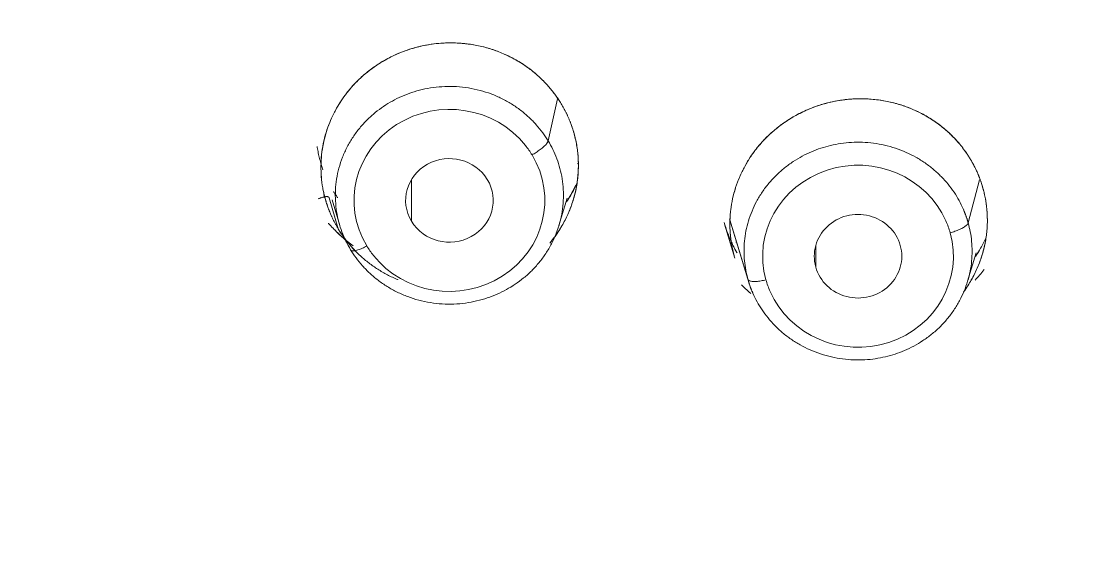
# Model space of a CAD drawing. Extents: x 6453 to 7582, y 0 to 827.
# Drawn here: x 6962.02 to 6978.91, y 492.23 to 500.61 of the extents above; entities that cross this region are included whole.
import ezdxf

# ---------------------------------------------------------------- set-up
doc = ezdxf.new("R2010")
doc.units = 0
doc.header["$LTSCALE"] = 30
doc.header["$MEASUREMENT"] = 0
doc.linetypes.add('HIDDEN2', pattern=[4.7625, 3.175, -1.5875])
doc.layers.add('1', color=7, linetype='CONTINUOUS')
doc.layers.add('2', color=1, linetype='HIDDEN2')

msp = doc.modelspace()

# ---------------------------------------------------------------- linework, layer by layer
at = {"layer": '1', "color": 7, "linetype": 'Continuous', "lineweight": 13}
for p, q in [((6970.6, 499.369), (6970.451, 498.698)), ((6968.265, 497.412), (6968.265, 498.079)), ((6977.168, 497.386), (6977.349, 498.077)), ((6974.73, 496.681), (6974.73, 497.027))]:
    msp.add_line(p, q, dxfattribs=at)
at = {"layer": '1', "color": 7, "linetype": 'Continuous', "lineweight": 18}
for p, q in [((6966.817, 498.342), (6966.85, 498.233)), ((6970.922, 498.33), (6970.923, 498.334)), ((6966.866, 497.836), (6966.899, 497.727)), ((6967.094, 497.292), (6966.948, 497.788)), ((6966.948, 497.788), (6967.094, 497.292)), ((6966.948, 497.788), (6967.094, 497.292)), ((6967.094, 497.292), (6966.948, 497.788)), ((6966.995, 497.756), (6967.119, 497.345)), ((6970.624, 497.345), (6970.757, 497.784)), ((6973.266, 497.391), (6973.427, 496.859)), ((6973.266, 497.391), (6973.427, 496.859)), ((6973.427, 496.859), (6973.266, 497.391)), ((6973.427, 496.859), (6973.266, 497.391)), ((6973.353, 497.449), (6973.645, 496.486)), ((6973.357, 497.435), (6973.654, 496.453)), ((6973.278, 497.352), (6973.438, 496.822)), ((6973.278, 497.352), (6973.438, 496.822)), ((6977.159, 496.453), (6977.296, 496.906))]:
    msp.add_line(p, q, dxfattribs=at)
for centre, major_axis, start_param, end_param in [((6959.952, 496.519), (-59.628, 0), 3.141593, 6.283185), ((6959.952, 496.519), (-59.628, 0), 3.141593, 6.274276), ((6968.872, 497.746), (0.7, 0), 0.523599, 3.665191), ((6968.872, 497.746), (-0.7, 0), 0.523599, 3.665191), ((6975.406, 496.854), (-0.7, 0), 3.403392, 6.544985), ((6975.406, 496.854), (-0.7, 0), 0.261799, 3.403392), ((6959.952, 496.519), (-59.628, 0), 1.612136, 3.141593), ((6959.952, 496.519), (-59.628, 0), 1.612136, 3.132683)]:
    msp.add_ellipse(centre, major_axis=major_axis, ratio=0.953717, start_param=start_param, end_param=end_param, dxfattribs=at)
at = {"layer": '1', "color": 7, "linetype": 'Continuous', "lineweight": 13}
for centre, major_axis, start_param, end_param in [((6968.872, 497.746), (1.525, 0), 0.64861, 3.665191), ((6968.872, 497.746), (1.525, 0), 0.523599, 0.64861), ((6968.872, 497.746), (1.525, 0), 3.790202, 6.806784), ((6975.406, 496.854), (-1.525, 0), 3.539518, 6.544985), ((6975.406, 496.854), (-1.525, 0), 3.403392, 3.539518), ((6975.406, 496.854), (-1.525, 0), 0.397925, 3.403392), ((6968.872, 497.746), (1.525, 0), 3.665191, 3.790202), ((6975.406, 496.854), (-1.525, 0), 0.261799, 0.397925)]:
    msp.add_ellipse(centre, major_axis=major_axis, ratio=0.953717, start_param=start_param, end_param=end_param, dxfattribs=at)
at = {"layer": '1', "color": 7, "linetype": 'Continuous', "lineweight": 18}
for points, knots in [([(6962.419, 439.668), (6962.999, 439.691), (6964.676, 439.78), (6967.443, 440.04), (6970.703, 440.52), (6973.93, 441.172), (6977.115, 441.992), (6980.248, 442.979), (6983.318, 444.129), (6986.318, 445.439), (6989.237, 446.905), (6992.067, 448.523), (6994.799, 450.287), (6997.425, 452.192), (6999.937, 454.232), (7002.327, 456.402), (7004.588, 458.694), (7006.713, 461.101), (7008.695, 463.617), (7010.529, 466.233), (7012.208, 468.942), (7013.729, 471.735), (7015.085, 474.604), (7016.274, 477.54), (7017.291, 480.534), (7018.133, 483.576), (7018.799, 486.659), (7019.284, 489.772), (7019.59, 492.905), (7019.713, 496.05), (7019.655, 499.196), (7019.414, 502.335), (7018.993, 505.456), (7018.391, 508.55), (7017.612, 511.608), (7016.657, 514.62), (7015.53, 517.578), (7014.233, 520.471), (7012.77, 523.292), (7011.147, 526.031), (7009.368, 528.681), (7007.439, 531.234), (7005.364, 533.681), (7003.152, 536.015), (7000.807, 538.229), (6998.339, 540.316), (6995.753, 542.27), (6993.058, 544.085), (6990.263, 545.755), (6987.375, 547.276), (6984.403, 548.643), (6981.357, 549.85), (6978.245, 550.896), (6975.078, 551.776), (6971.865, 552.489), (6968.616, 553.031), (6965.34, 553.401), (6962.047, 553.598), (6958.749, 553.622), (6955.453, 553.471), (6952.172, 553.148), (6948.914, 552.652), (6945.69, 551.986), (6942.51, 551.151), (6939.382, 550.149), (6936.317, 548.985), (6933.324, 547.661), (6930.413, 546.181), (6927.591, 544.551), (6924.868, 542.774), (6922.252, 540.857), (6919.75, 538.805), (6917.371, 536.624), (6915.122, 534.322), (6913.01, 531.904), (6911.04, 529.379), (6909.22, 526.755), (6907.554, 524.038), (6906.048, 521.238), (6904.706, 518.363), (6903.532, 515.422), (6902.531, 512.423), (6901.704, 509.377), (6901.055, 506.291), (6900.585, 503.176), (6900.295, 500.041), (6900.188, 496.896), (6900.263, 493.75), (6900.519, 490.612), (6900.956, 487.493), (6901.573, 484.402), (6902.368, 481.348), (6903.339, 478.34), (6904.481, 475.388), (6905.793, 472.5), (6907.27, 469.686), (6908.907, 466.954), (6910.699, 464.313), (6912.642, 461.769), (6914.729, 459.332), (6916.953, 457.008), (6919.309, 454.805), (6921.788, 452.73), (6924.384, 450.788), (6927.088, 448.985), (6929.892, 447.328), (6932.788, 445.82), (6935.766, 444.468), (6938.818, 443.274), (6941.935, 442.243), (6945.107, 441.377), (6948.323, 440.68), (6951.575, 440.153), (6954.634, 439.822), (6956.606, 439.702), (6957.484, 439.668)], [0, 0, 0, 0, 0.004702, 0.013606, 0.022511, 0.031416, 0.040321, 0.049226, 0.058131, 0.067035, 0.07594, 0.084844, 0.093748, 0.102652, 0.111556, 0.120459, 0.129362, 0.138265, 0.147168, 0.15607, 0.164972, 0.173874, 0.182775, 0.191676, 0.200577, 0.209478, 0.218378, 0.227279, 0.236179, 0.245079, 0.253978, 0.262878, 0.271778, 0.280678, 0.289578, 0.298478, 0.307379, 0.316279, 0.32518, 0.334081, 0.342982, 0.351884, 0.360785, 0.369687, 0.37859, 0.387493, 0.396396, 0.405299, 0.414202, 0.423106, 0.43201, 0.440914, 0.449818, 0.458723, 0.467628, 0.476532, 0.485437, 0.494342, 0.503247, 0.512152, 0.521057, 0.529962, 0.538867, 0.547772, 0.556677, 0.565582, 0.574486, 0.583391, 0.592295, 0.601199, 0.610103, 0.619007, 0.62791, 0.636813, 0.645716, 0.654619, 0.663521, 0.672423, 0.681325, 0.690226, 0.699127, 0.708028, 0.716929, 0.725829, 0.734729, 0.743629, 0.752529, 0.761429, 0.770329, 0.779229, 0.788129, 0.797029, 0.805929, 0.814829, 0.82373, 0.832631, 0.841532, 0.850433, 0.859334, 0.868236, 0.877138, 0.886041, 0.894944, 0.903847, 0.91275, 0.921653, 0.930557, 0.939461, 0.948365, 0.95727, 0.966174, 0.975079, 0.983983, 0.992888, 1, 1, 1, 1]), ([(6995.778, 451.033), (6996.33, 451.416), (6997.748, 452.443), (6999.935, 454.234), (7002.327, 456.401), (7004.588, 458.694), (7006.713, 461.101), (7008.695, 463.617), (7010.529, 466.233), (7012.208, 468.942), (7013.729, 471.735), (7015.085, 474.604), (7016.274, 477.54), (7017.291, 480.534), (7018.133, 483.576), (7018.799, 486.659), (7019.284, 489.772), (7019.59, 492.905), (7019.713, 496.05), (7019.655, 499.196), (7019.414, 502.335), (7018.993, 505.456), (7018.391, 508.55), (7017.612, 511.608), (7016.657, 514.62), (7015.53, 517.578), (7014.233, 520.471), (7012.77, 523.292), (7011.147, 526.031), (7009.368, 528.681), (7007.439, 531.234), (7005.364, 533.681), (7003.152, 536.015), (7000.807, 538.229), (6998.339, 540.316), (6995.753, 542.27), (6993.058, 544.085), (6990.263, 545.755), (6987.375, 547.276), (6984.403, 548.643), (6981.357, 549.85), (6978.245, 550.896), (6975.078, 551.776), (6971.865, 552.489), (6968.616, 553.031), (6965.34, 553.401), (6962.047, 553.598), (6958.749, 553.622), (6955.453, 553.471), (6952.172, 553.148), (6948.914, 552.652), (6945.69, 551.986), (6942.51, 551.151), (6939.382, 550.149), (6936.317, 548.985), (6933.324, 547.661), (6930.413, 546.181), (6927.591, 544.551), (6924.868, 542.774), (6922.252, 540.857), (6919.75, 538.805), (6917.371, 536.624), (6915.122, 534.322), (6913.01, 531.904), (6911.04, 529.379), (6909.22, 526.755), (6907.554, 524.038), (6906.048, 521.238), (6904.706, 518.363), (6903.532, 515.422), (6902.531, 512.423), (6901.704, 509.377), (6901.055, 506.291), (6900.585, 503.176), (6900.295, 500.041), (6900.188, 496.896), (6900.263, 493.75), (6900.519, 490.612), (6900.956, 487.493), (6901.573, 484.402), (6902.368, 481.348), (6903.339, 478.34), (6904.481, 475.388), (6905.793, 472.5), (6907.27, 469.686), (6908.907, 466.954), (6910.699, 464.313), (6912.642, 461.769), (6914.729, 459.332), (6916.954, 457.009), (6919.307, 454.804), (6921.793, 452.736), (6923.685, 451.284), (6924.774, 450.56), (6924.962, 450.437)], [0, 0, 0, 0, 0.006833, 0.017845, 0.028856, 0.039868, 0.050878, 0.061889, 0.072899, 0.083908, 0.094918, 0.105926, 0.116935, 0.127943, 0.138951, 0.149959, 0.160966, 0.171973, 0.18298, 0.193987, 0.204994, 0.216001, 0.227008, 0.238016, 0.249023, 0.26003, 0.271038, 0.282046, 0.293055, 0.304063, 0.315072, 0.326082, 0.337091, 0.348102, 0.359112, 0.370123, 0.381134, 0.392146, 0.403157, 0.414169, 0.425182, 0.436194, 0.447207, 0.45822, 0.469233, 0.480246, 0.491259, 0.502272, 0.513286, 0.524299, 0.535313, 0.546326, 0.557339, 0.568352, 0.579365, 0.590378, 0.601391, 0.612403, 0.623416, 0.634428, 0.645439, 0.656451, 0.667462, 0.678472, 0.689483, 0.700493, 0.711502, 0.722512, 0.73352, 0.744529, 0.755537, 0.766545, 0.777553, 0.78856, 0.799567, 0.810574, 0.821581, 0.832588, 0.843595, 0.854602, 0.865609, 0.876617, 0.887624, 0.898632, 0.90964, 0.920649, 0.931657, 0.942666, 0.953676, 0.964686, 0.975696, 0.986706, 0.997717, 1, 1, 1, 1]), ([(6966.996, 497.475), (6966.994, 497.479), (6966.989, 497.489), (6966.981, 497.506), (6966.972, 497.527), (6966.964, 497.547), (6966.955, 497.567), (6966.947, 497.588), (6966.931, 497.629), (6966.91, 497.692), (6966.884, 497.776), (6966.863, 497.861), (6966.84, 497.976), (6966.821, 498.121), (6966.815, 498.298), (6966.826, 498.476), (6966.853, 498.654), (6966.898, 498.831), (6966.96, 499.006), (6967.041, 499.177), (6967.14, 499.342), (6967.257, 499.501), (6967.392, 499.65), (6967.543, 499.788), (6967.708, 499.91), (6967.888, 500.018), (6968.079, 500.107), (6968.281, 500.178), (6968.465, 500.223), (6968.63, 500.249), (6968.773, 500.262), (6968.939, 500.265), (6969.129, 500.254), (6969.338, 500.22), (6969.542, 500.167), (6969.737, 500.093), (6969.925, 500.001), (6970.072, 499.909), (6970.183, 499.826), (6970.263, 499.761), (6970.339, 499.691), (6970.397, 499.633), (6970.439, 499.587), (6970.466, 499.556), (6970.493, 499.525), (6970.519, 499.493), (6970.544, 499.461), (6970.569, 499.428), (6970.592, 499.394), (6970.615, 499.361), (6970.638, 499.326), (6970.652, 499.303), (6970.659, 499.291)], [0, 0, 0, 0, 0.002155, 0.005821, 0.009491, 0.013166, 0.016847, 0.020534, 0.024228, 0.038904, 0.053534, 0.068164, 0.082844, 0.112176, 0.141671, 0.171375, 0.201378, 0.231684, 0.262296, 0.293434, 0.325183, 0.357505, 0.390494, 0.423419, 0.456993, 0.490404, 0.524514, 0.558581, 0.593039, 0.615681, 0.638518, 0.661651, 0.695633, 0.729666, 0.763326, 0.79708, 0.830783, 0.86459, 0.881537, 0.898447, 0.915345, 0.932255, 0.939049, 0.945834, 0.952613, 0.959386, 0.966156, 0.972923, 0.979689, 0.986456, 0.993226, 1, 1, 1, 1]), ([(6966.996, 497.475), (6966.994, 497.479), (6966.989, 497.489), (6966.981, 497.506), (6966.972, 497.527), (6966.964, 497.547), (6966.955, 497.567), (6966.947, 497.588), (6966.931, 497.629), (6966.91, 497.692), (6966.884, 497.776), (6966.863, 497.861), (6966.84, 497.976), (6966.821, 498.121), (6966.815, 498.298), (6966.826, 498.476), (6966.853, 498.654), (6966.898, 498.831), (6966.96, 499.006), (6967.041, 499.177), (6967.14, 499.342), (6967.257, 499.501), (6967.392, 499.65), (6967.543, 499.788), (6967.708, 499.91), (6967.888, 500.018), (6968.079, 500.107), (6968.281, 500.178), (6968.465, 500.223), (6968.63, 500.249), (6968.773, 500.262), (6968.939, 500.265), (6969.129, 500.254), (6969.338, 500.22), (6969.542, 500.167), (6969.737, 500.093), (6969.925, 500.001), (6970.072, 499.909), (6970.183, 499.826), (6970.263, 499.761), (6970.339, 499.691), (6970.397, 499.633), (6970.439, 499.587), (6970.466, 499.556), (6970.493, 499.525), (6970.519, 499.493), (6970.544, 499.461), (6970.569, 499.428), (6970.592, 499.394), (6970.615, 499.361), (6970.638, 499.326), (6970.652, 499.303), (6970.659, 499.291)], [0, 0, 0, 0, 0.002155, 0.005821, 0.009491, 0.013166, 0.016847, 0.020534, 0.024228, 0.038904, 0.053534, 0.068164, 0.082844, 0.112176, 0.141671, 0.171375, 0.201378, 0.231684, 0.262296, 0.293434, 0.325183, 0.357505, 0.390494, 0.423419, 0.456993, 0.490404, 0.524514, 0.558581, 0.593039, 0.615681, 0.638518, 0.661651, 0.695633, 0.729666, 0.763326, 0.79708, 0.830783, 0.86459, 0.881537, 0.898447, 0.915345, 0.932255, 0.939049, 0.945834, 0.952613, 0.959386, 0.966156, 0.972923, 0.979689, 0.986456, 0.993226, 1, 1, 1, 1]), ([(6970.659, 499.291), (6970.655, 499.297), (6970.648, 499.309), (6970.637, 499.327), (6970.626, 499.344), (6970.614, 499.362), (6970.603, 499.379), (6970.591, 499.396), (6970.579, 499.414), (6970.566, 499.431), (6970.553, 499.448), (6970.54, 499.465), (6970.527, 499.482), (6970.514, 499.499), (6970.5, 499.516), (6970.486, 499.533), (6970.472, 499.55), (6970.458, 499.566), (6970.443, 499.583), (6970.428, 499.6), (6970.413, 499.616), (6970.397, 499.632), (6970.382, 499.648), (6970.366, 499.664), (6970.349, 499.68), (6970.333, 499.696), (6970.316, 499.712), (6970.299, 499.727), (6970.282, 499.743), (6970.265, 499.758), (6970.247, 499.773), (6970.229, 499.788), (6970.211, 499.803), (6970.192, 499.818), (6970.174, 499.833), (6970.155, 499.847), (6970.114, 499.878), (6970.049, 499.923), (6969.957, 499.979), (6969.862, 500.031), (6969.73, 500.095), (6969.556, 500.162), (6969.34, 500.22), (6969.111, 500.257), (6968.843, 500.269), (6968.556, 500.244), (6968.262, 500.175), (6968.034, 500.089), (6967.874, 500.007), (6967.78, 499.952), (6967.628, 499.855), (6967.395, 499.668), (6967.192, 499.424), (6967.066, 499.22), (6967, 499.092), (6966.941, 498.954), (6966.892, 498.807), (6966.852, 498.646), (6966.825, 498.474), (6966.815, 498.295), (6966.822, 498.119), (6966.838, 497.991), (6966.854, 497.909), (6966.862, 497.871), (6966.87, 497.832), (6966.88, 497.794), (6966.891, 497.755), (6966.902, 497.717), (6966.915, 497.678), (6966.928, 497.639), (6966.942, 497.6), (6966.958, 497.561), (6966.974, 497.523), (6966.991, 497.484), (6967.01, 497.445), (6967.029, 497.406), (6967.05, 497.368), (6967.071, 497.33), (6967.086, 497.304), (6967.094, 497.292)], [0, 0, 0, 0, 0.003304, 0.006622, 0.009954, 0.013299, 0.016658, 0.020031, 0.023418, 0.026818, 0.030232, 0.03366, 0.037102, 0.040557, 0.044026, 0.047509, 0.051006, 0.054516, 0.05804, 0.061578, 0.06513, 0.068695, 0.072274, 0.075867, 0.079474, 0.083094, 0.086728, 0.090376, 0.094038, 0.097713, 0.101402, 0.105105, 0.108821, 0.112552, 0.116296, 0.120053, 0.123825, 0.140587, 0.157457, 0.174434, 0.191519, 0.226536, 0.2614, 0.295647, 0.334111, 0.386067, 0.428515, 0.474194, 0.498768, 0.512663, 0.524971, 0.583386, 0.652257, 0.674424, 0.69748, 0.721423, 0.746253, 0.771972, 0.801388, 0.830294, 0.858691, 0.886579, 0.892826, 0.899126, 0.905479, 0.911885, 0.918344, 0.924857, 0.931422, 0.938041, 0.944712, 0.951437, 0.958215, 0.965046, 0.971931, 0.978868, 0.985859, 0.992903, 1, 1, 1, 1]), ([(6970.659, 499.291), (6970.655, 499.297), (6970.648, 499.309), (6970.637, 499.327), (6970.626, 499.344), (6970.614, 499.362), (6970.603, 499.379), (6970.591, 499.396), (6970.579, 499.414), (6970.566, 499.431), (6970.553, 499.448), (6970.54, 499.465), (6970.527, 499.482), (6970.514, 499.499), (6970.5, 499.516), (6970.486, 499.533), (6970.472, 499.55), (6970.458, 499.566), (6970.443, 499.583), (6970.428, 499.6), (6970.413, 499.616), (6970.397, 499.632), (6970.382, 499.648), (6970.366, 499.664), (6970.349, 499.68), (6970.333, 499.696), (6970.316, 499.712), (6970.299, 499.727), (6970.282, 499.743), (6970.265, 499.758), (6970.247, 499.773), (6970.229, 499.788), (6970.211, 499.803), (6970.192, 499.818), (6970.174, 499.833), (6970.155, 499.847), (6970.114, 499.878), (6970.049, 499.923), (6969.957, 499.979), (6969.862, 500.031), (6969.73, 500.095), (6969.556, 500.162), (6969.34, 500.22), (6969.111, 500.257), (6968.843, 500.269), (6968.556, 500.244), (6968.262, 500.175), (6968.034, 500.089), (6967.874, 500.007), (6967.78, 499.952), (6967.628, 499.855), (6967.395, 499.668), (6967.192, 499.424), (6967.066, 499.22), (6967, 499.092), (6966.941, 498.954), (6966.892, 498.807), (6966.852, 498.646), (6966.825, 498.474), (6966.815, 498.295), (6966.822, 498.119), (6966.838, 497.991), (6966.854, 497.909), (6966.862, 497.871), (6966.87, 497.832), (6966.88, 497.794), (6966.891, 497.755), (6966.902, 497.717), (6966.915, 497.678), (6966.928, 497.639), (6966.942, 497.6), (6966.958, 497.561), (6966.974, 497.523), (6966.991, 497.484), (6967.01, 497.445), (6967.029, 497.406), (6967.05, 497.368), (6967.071, 497.33), (6967.086, 497.304), (6967.094, 497.292)], [0, 0, 0, 0, 0.003304, 0.006622, 0.009954, 0.013299, 0.016658, 0.020031, 0.023418, 0.026818, 0.030232, 0.03366, 0.037102, 0.040557, 0.044026, 0.047509, 0.051006, 0.054516, 0.05804, 0.061578, 0.06513, 0.068695, 0.072274, 0.075867, 0.079474, 0.083094, 0.086728, 0.090376, 0.094038, 0.097713, 0.101402, 0.105105, 0.108821, 0.112552, 0.116296, 0.120053, 0.123825, 0.140587, 0.157457, 0.174434, 0.191519, 0.226536, 0.2614, 0.295647, 0.334111, 0.386067, 0.428515, 0.474194, 0.498768, 0.512663, 0.524971, 0.583386, 0.652257, 0.674424, 0.69748, 0.721423, 0.746253, 0.771972, 0.801388, 0.830294, 0.858691, 0.886579, 0.892826, 0.899126, 0.905479, 0.911885, 0.918344, 0.924857, 0.931422, 0.938041, 0.944712, 0.951437, 0.958215, 0.965046, 0.971931, 0.978868, 0.985859, 0.992903, 1, 1, 1, 1]), ([(6970.659, 499.291), (6970.663, 499.285), (6970.67, 499.272), (6970.682, 499.253), (6970.693, 499.234), (6970.703, 499.214), (6970.714, 499.195), (6970.724, 499.175), (6970.734, 499.155), (6970.744, 499.136), (6970.753, 499.116), (6970.763, 499.096), (6970.772, 499.075), (6970.781, 499.055), (6970.789, 499.035), (6970.798, 499.014), (6970.806, 498.994), (6970.814, 498.973), (6970.821, 498.952), (6970.829, 498.931), (6970.845, 498.884), (6970.867, 498.811), (6970.892, 498.71), (6970.912, 498.607), (6970.93, 498.47), (6970.938, 498.297), (6970.926, 498.091), (6970.892, 497.888), (6970.835, 497.69), (6970.759, 497.499), (6970.661, 497.316), (6970.564, 497.172), (6970.499, 497.09), (6970.476, 497.063)], [0, 0, 0, 0, 0.009294, 0.018583, 0.02787, 0.037154, 0.046436, 0.055717, 0.064998, 0.074278, 0.083559, 0.092842, 0.102126, 0.111413, 0.120703, 0.129997, 0.139296, 0.148599, 0.157909, 0.167225, 0.176548, 0.220406, 0.264236, 0.30811, 0.352102, 0.439399, 0.526245, 0.612411, 0.698506, 0.784613, 0.869933, 0.956642, 1, 1, 1, 1]), ([(6970.659, 499.291), (6970.663, 499.285), (6970.67, 499.272), (6970.682, 499.253), (6970.693, 499.234), (6970.703, 499.214), (6970.714, 499.195), (6970.724, 499.175), (6970.734, 499.155), (6970.744, 499.136), (6970.753, 499.116), (6970.763, 499.096), (6970.772, 499.075), (6970.781, 499.055), (6970.789, 499.035), (6970.798, 499.014), (6970.806, 498.994), (6970.814, 498.973), (6970.821, 498.952), (6970.829, 498.931), (6970.845, 498.884), (6970.867, 498.811), (6970.892, 498.71), (6970.912, 498.607), (6970.93, 498.47), (6970.938, 498.297), (6970.926, 498.091), (6970.892, 497.888), (6970.835, 497.69), (6970.759, 497.499), (6970.661, 497.316), (6970.564, 497.172), (6970.499, 497.09), (6970.476, 497.063)], [0, 0, 0, 0, 0.009294, 0.018583, 0.02787, 0.037154, 0.046436, 0.055717, 0.064998, 0.074278, 0.083559, 0.092842, 0.102126, 0.111413, 0.120703, 0.129997, 0.139296, 0.148599, 0.157909, 0.167225, 0.176548, 0.220406, 0.264236, 0.30811, 0.352102, 0.439399, 0.526245, 0.612411, 0.698506, 0.784613, 0.869933, 0.956642, 1, 1, 1, 1]), ([(6970.482, 497.07), (6970.509, 497.103), (6970.583, 497.197), (6970.682, 497.35), (6970.77, 497.526), (6970.841, 497.707), (6970.896, 497.905), (6970.925, 498.089), (6970.934, 498.235), (6970.935, 498.343), (6970.93, 498.45), (6970.921, 498.538), (6970.911, 498.605), (6970.903, 498.653), (6970.893, 498.701), (6970.883, 498.747), (6970.871, 498.794), (6970.858, 498.839), (6970.845, 498.884), (6970.83, 498.928), (6970.814, 498.972), (6970.798, 499.014), (6970.78, 499.056), (6970.762, 499.097), (6970.743, 499.138), (6970.723, 499.177), (6970.702, 499.216), (6970.681, 499.254), (6970.666, 499.279), (6970.659, 499.291)], [0, 0, 0, 0, 0.053248, 0.14817, 0.227969, 0.298928, 0.392833, 0.487196, 0.533137, 0.578773, 0.624105, 0.669133, 0.68992, 0.710542, 0.730998, 0.751288, 0.771413, 0.791373, 0.811167, 0.830796, 0.850259, 0.869556, 0.888688, 0.907654, 0.926455, 0.94509, 0.963559, 0.981862, 1, 1, 1, 1]), ([(6970.482, 497.07), (6970.509, 497.103), (6970.583, 497.197), (6970.682, 497.35), (6970.77, 497.526), (6970.841, 497.707), (6970.896, 497.905), (6970.925, 498.089), (6970.934, 498.235), (6970.935, 498.343), (6970.93, 498.45), (6970.921, 498.538), (6970.911, 498.605), (6970.903, 498.653), (6970.893, 498.701), (6970.883, 498.747), (6970.871, 498.794), (6970.858, 498.839), (6970.845, 498.884), (6970.83, 498.928), (6970.814, 498.972), (6970.798, 499.014), (6970.78, 499.056), (6970.762, 499.097), (6970.743, 499.138), (6970.723, 499.177), (6970.702, 499.216), (6970.681, 499.254), (6970.666, 499.279), (6970.659, 499.291)], [0, 0, 0, 0, 0.053248, 0.14817, 0.227969, 0.298928, 0.392833, 0.487196, 0.533137, 0.578773, 0.624105, 0.669133, 0.68992, 0.710542, 0.730998, 0.751288, 0.771413, 0.791373, 0.811167, 0.830796, 0.850259, 0.869556, 0.888688, 0.907654, 0.926455, 0.94509, 0.963559, 0.981862, 1, 1, 1, 1]), ([(6973.427, 496.859), (6973.425, 496.866), (6973.421, 496.88), (6973.416, 496.901), (6973.41, 496.923), (6973.405, 496.944), (6973.4, 496.966), (6973.396, 496.988), (6973.392, 497.009), (6973.387, 497.031), (6973.384, 497.053), (6973.38, 497.075), (6973.377, 497.097), (6973.374, 497.119), (6973.371, 497.141), (6973.368, 497.163), (6973.366, 497.185), (6973.364, 497.207), (6973.36, 497.253), (6973.357, 497.321), (6973.357, 497.413), (6973.361, 497.505), (6973.373, 497.626), (6973.398, 497.775), (6973.446, 497.951), (6973.511, 498.124), (6973.592, 498.291), (6973.689, 498.452), (6973.802, 498.604), (6973.931, 498.747), (6974.077, 498.879), (6974.237, 499.001), (6974.392, 499.096), (6974.535, 499.169), (6974.662, 499.223), (6974.815, 499.278), (6974.995, 499.326), (6975.201, 499.359), (6975.41, 499.373), (6975.617, 499.367), (6975.822, 499.341), (6976.022, 499.296), (6976.215, 499.231), (6976.402, 499.148), (6976.579, 499.047), (6976.745, 498.93), (6976.897, 498.796), (6977.011, 498.672), (6977.095, 498.566), (6977.153, 498.484), (6977.207, 498.399), (6977.247, 498.329), (6977.274, 498.275), (6977.292, 498.239), (6977.309, 498.203), (6977.325, 498.166), (6977.34, 498.129), (6977.354, 498.092), (6977.368, 498.054), (6977.381, 498.017), (6977.393, 497.978), (6977.4, 497.953), (6977.404, 497.94)], [0, 0, 0, 0, 0.003578, 0.007154, 0.010728, 0.014301, 0.017873, 0.021446, 0.025019, 0.028594, 0.032171, 0.035751, 0.039334, 0.042921, 0.046513, 0.050111, 0.053715, 0.057325, 0.060943, 0.075833, 0.090648, 0.105433, 0.120231, 0.149293, 0.178573, 0.20789, 0.237417, 0.267313, 0.29718, 0.327303, 0.357977, 0.389473, 0.421357, 0.442614, 0.464021, 0.485677, 0.517789, 0.550286, 0.582395, 0.614811, 0.646593, 0.678501, 0.710137, 0.742029, 0.774287, 0.806327, 0.838405, 0.870768, 0.886986, 0.903158, 0.919312, 0.935478, 0.941941, 0.948397, 0.954847, 0.961294, 0.967739, 0.974184, 0.980631, 0.987081, 0.993537, 1, 1, 1, 1]), ([(6973.427, 496.859), (6973.425, 496.866), (6973.421, 496.88), (6973.416, 496.901), (6973.41, 496.923), (6973.405, 496.944), (6973.4, 496.966), (6973.396, 496.988), (6973.392, 497.009), (6973.387, 497.031), (6973.384, 497.053), (6973.38, 497.075), (6973.377, 497.097), (6973.374, 497.119), (6973.371, 497.141), (6973.368, 497.163), (6973.366, 497.185), (6973.364, 497.207), (6973.36, 497.253), (6973.357, 497.321), (6973.357, 497.413), (6973.361, 497.505), (6973.373, 497.626), (6973.398, 497.775), (6973.446, 497.951), (6973.511, 498.124), (6973.592, 498.291), (6973.689, 498.452), (6973.802, 498.604), (6973.931, 498.747), (6974.077, 498.879), (6974.237, 499.001), (6974.392, 499.096), (6974.535, 499.169), (6974.662, 499.223), (6974.815, 499.278), (6974.995, 499.326), (6975.201, 499.359), (6975.41, 499.373), (6975.617, 499.367), (6975.822, 499.341), (6976.022, 499.296), (6976.215, 499.231), (6976.402, 499.148), (6976.579, 499.047), (6976.745, 498.93), (6976.897, 498.796), (6977.011, 498.672), (6977.095, 498.566), (6977.153, 498.484), (6977.207, 498.399), (6977.247, 498.329), (6977.274, 498.275), (6977.292, 498.239), (6977.309, 498.203), (6977.325, 498.166), (6977.34, 498.129), (6977.354, 498.092), (6977.368, 498.054), (6977.381, 498.017), (6977.393, 497.978), (6977.4, 497.953), (6977.404, 497.94)], [0, 0, 0, 0, 0.003578, 0.007154, 0.010728, 0.014301, 0.017873, 0.021446, 0.025019, 0.028594, 0.032171, 0.035751, 0.039334, 0.042921, 0.046513, 0.050111, 0.053715, 0.057325, 0.060943, 0.075833, 0.090648, 0.105433, 0.120231, 0.149293, 0.178573, 0.20789, 0.237417, 0.267313, 0.29718, 0.327303, 0.357977, 0.389473, 0.421357, 0.442614, 0.464021, 0.485677, 0.517789, 0.550286, 0.582395, 0.614811, 0.646593, 0.678501, 0.710137, 0.742029, 0.774287, 0.806327, 0.838405, 0.870768, 0.886986, 0.903158, 0.919312, 0.935478, 0.941941, 0.948397, 0.954847, 0.961294, 0.967739, 0.974184, 0.980631, 0.987081, 0.993537, 1, 1, 1, 1]), ([(6977.404, 497.94), (6977.402, 497.947), (6977.398, 497.961), (6977.392, 497.982), (6977.385, 498.002), (6977.378, 498.023), (6977.371, 498.044), (6977.364, 498.064), (6977.357, 498.085), (6977.349, 498.105), (6977.341, 498.126), (6977.333, 498.146), (6977.324, 498.167), (6977.316, 498.187), (6977.307, 498.207), (6977.297, 498.227), (6977.288, 498.247), (6977.278, 498.267), (6977.268, 498.287), (6977.246, 498.331), (6977.209, 498.396), (6977.155, 498.482), (6977.096, 498.565), (6977.014, 498.669), (6976.903, 498.789), (6976.754, 498.922), (6976.586, 499.043), (6976.413, 499.142), (6976.237, 499.222), (6976.052, 499.287), (6975.843, 499.338), (6975.658, 499.362), (6975.512, 499.37), (6975.384, 499.371), (6975.236, 499.362), (6975.075, 499.34), (6974.95, 499.313), (6974.859, 499.288), (6974.761, 499.259), (6974.61, 499.204), (6974.421, 499.114), (6974.235, 499), (6974.072, 498.876), (6973.923, 498.738), (6973.792, 498.59), (6973.682, 498.44), (6973.589, 498.285), (6973.509, 498.121), (6973.445, 497.947), (6973.398, 497.772), (6973.373, 497.624), (6973.361, 497.503), (6973.357, 497.409), (6973.357, 497.315), (6973.361, 497.239), (6973.366, 497.18), (6973.371, 497.139), (6973.376, 497.098), (6973.383, 497.057), (6973.39, 497.017), (6973.398, 496.977), (6973.407, 496.937), (6973.417, 496.898), (6973.424, 496.872), (6973.427, 496.859)], [0, 0, 0, 0, 0.003497, 0.007, 0.010508, 0.014024, 0.017545, 0.021072, 0.024605, 0.028145, 0.03169, 0.035242, 0.0388, 0.042363, 0.045933, 0.049509, 0.053092, 0.05668, 0.060274, 0.063875, 0.080211, 0.09655, 0.11289, 0.129233, 0.159711, 0.191285, 0.224354, 0.257969, 0.285234, 0.315147, 0.349872, 0.385179, 0.401948, 0.418044, 0.44476, 0.470435, 0.493328, 0.503996, 0.514349, 0.540554, 0.578649, 0.611473, 0.642037, 0.674602, 0.706526, 0.735436, 0.762584, 0.792588, 0.822417, 0.851364, 0.87977, 0.894906, 0.910056, 0.925221, 0.940401, 0.947093, 0.953768, 0.960425, 0.967065, 0.973687, 0.980292, 0.986879, 0.993448, 1, 1, 1, 1]), ([(6977.404, 497.94), (6977.402, 497.947), (6977.398, 497.961), (6977.392, 497.982), (6977.385, 498.002), (6977.378, 498.023), (6977.371, 498.044), (6977.364, 498.064), (6977.357, 498.085), (6977.349, 498.105), (6977.341, 498.126), (6977.333, 498.146), (6977.324, 498.167), (6977.316, 498.187), (6977.307, 498.207), (6977.297, 498.227), (6977.288, 498.247), (6977.278, 498.267), (6977.268, 498.287), (6977.246, 498.331), (6977.209, 498.396), (6977.155, 498.482), (6977.096, 498.565), (6977.014, 498.669), (6976.903, 498.789), (6976.754, 498.922), (6976.586, 499.043), (6976.413, 499.142), (6976.237, 499.222), (6976.052, 499.287), (6975.843, 499.338), (6975.658, 499.362), (6975.512, 499.37), (6975.384, 499.371), (6975.236, 499.362), (6975.075, 499.34), (6974.95, 499.313), (6974.859, 499.288), (6974.761, 499.259), (6974.61, 499.204), (6974.421, 499.114), (6974.235, 499), (6974.072, 498.876), (6973.923, 498.738), (6973.792, 498.59), (6973.682, 498.44), (6973.589, 498.285), (6973.509, 498.121), (6973.445, 497.947), (6973.398, 497.772), (6973.373, 497.624), (6973.361, 497.503), (6973.357, 497.409), (6973.357, 497.315), (6973.361, 497.239), (6973.366, 497.18), (6973.371, 497.139), (6973.376, 497.098), (6973.383, 497.057), (6973.39, 497.017), (6973.398, 496.977), (6973.407, 496.937), (6973.417, 496.898), (6973.424, 496.872), (6973.427, 496.859)], [0, 0, 0, 0, 0.003497, 0.007, 0.010508, 0.014024, 0.017545, 0.021072, 0.024605, 0.028145, 0.03169, 0.035242, 0.0388, 0.042363, 0.045933, 0.049509, 0.053092, 0.05668, 0.060274, 0.063875, 0.080211, 0.09655, 0.11289, 0.129233, 0.159711, 0.191285, 0.224354, 0.257969, 0.285234, 0.315147, 0.349872, 0.385179, 0.401948, 0.418044, 0.44476, 0.470435, 0.493328, 0.503996, 0.514349, 0.540554, 0.578649, 0.611473, 0.642037, 0.674602, 0.706526, 0.735436, 0.762584, 0.792588, 0.822417, 0.851364, 0.87977, 0.894906, 0.910056, 0.925221, 0.940401, 0.947093, 0.953768, 0.960425, 0.967065, 0.973687, 0.980292, 0.986879, 0.993448, 1, 1, 1, 1]), ([(6966.757, 498.607), (6966.757, 498.602), (6966.761, 498.583), (6966.767, 498.549), (6966.775, 498.504), (6966.785, 498.46), (6966.796, 498.416), (6966.807, 498.378), (6966.814, 498.354), (6966.817, 498.344)], [0, 0, 0, 0, 0.047436, 0.217092, 0.386161, 0.554644, 0.722541, 0.889852, 1, 1, 1, 1]), ([(6967.02, 497.888), (6967.024, 497.882), (6967.031, 497.87), (6967.042, 497.853), (6967.053, 497.835), (6967.065, 497.818), (6967.075, 497.802), (6967.082, 497.792), (6967.085, 497.788)], [0, 0, 0, 0, 0.174426, 0.349045, 0.523856, 0.698859, 0.874055, 1, 1, 1, 1]), ([(6970.916, 498.029), (6970.908, 498.013), (6970.868, 497.928), (6970.811, 497.826), (6970.757, 497.743), (6970.745, 497.724)], [0, 0, 0, 0, 0.150262, 0.809368, 1, 1, 1, 1]), ([(6970.763, 497.753), (6970.811, 497.827), (6970.864, 497.919), (6970.909, 498.014), (6970.916, 498.03)], [0, 0, 0, 0, 0.836174, 1, 1, 1, 1]), ([(6970.916, 498.029), (6970.908, 498.013), (6970.868, 497.928), (6970.817, 497.837), (6970.77, 497.763), (6970.765, 497.755)], [0, 0, 0, 0, 0.167784, 0.903747, 1, 1, 1, 1]), ([(6970.807, 497.823), (6970.838, 497.875), (6970.875, 497.944), (6970.909, 498.014), (6970.916, 498.03)], [0, 0, 0, 0, 0.778186, 1, 1, 1, 1]), ([(6977.404, 497.94), (6977.406, 497.933), (6977.41, 497.918), (6977.415, 497.897), (6977.421, 497.875), (6977.426, 497.853), (6977.431, 497.831), (6977.436, 497.809), (6977.44, 497.787), (6977.444, 497.765), (6977.448, 497.743), (6977.452, 497.721), (6977.455, 497.699), (6977.458, 497.676), (6977.461, 497.654), (6977.463, 497.632), (6977.465, 497.61), (6977.467, 497.587), (6977.469, 497.565), (6977.472, 497.516), (6977.475, 497.441), (6977.473, 497.34), (6977.465, 497.239), (6977.448, 497.105), (6977.413, 496.939), (6977.35, 496.745), (6977.268, 496.559), (6977.18, 496.406), (6977.118, 496.316), (6977.094, 496.284)], [0, 0, 0, 0, 0.012984, 0.025961, 0.038931, 0.051896, 0.064858, 0.077816, 0.090773, 0.10373, 0.116687, 0.129647, 0.142609, 0.155575, 0.168547, 0.181526, 0.194512, 0.207507, 0.220512, 0.233528, 0.291882, 0.350165, 0.408489, 0.466967, 0.583699, 0.6999, 0.815927, 0.931779, 1, 1, 1, 1]), ([(6977.404, 497.94), (6977.406, 497.933), (6977.41, 497.918), (6977.415, 497.897), (6977.421, 497.875), (6977.426, 497.853), (6977.431, 497.831), (6977.436, 497.809), (6977.44, 497.787), (6977.444, 497.765), (6977.448, 497.743), (6977.452, 497.721), (6977.455, 497.699), (6977.458, 497.676), (6977.461, 497.654), (6977.463, 497.632), (6977.465, 497.61), (6977.467, 497.587), (6977.469, 497.565), (6977.472, 497.516), (6977.475, 497.441), (6977.473, 497.34), (6977.465, 497.239), (6977.448, 497.105), (6977.413, 496.939), (6977.35, 496.745), (6977.268, 496.559), (6977.18, 496.406), (6977.118, 496.316), (6977.094, 496.284)], [0, 0, 0, 0, 0.012984, 0.025961, 0.038931, 0.051896, 0.064858, 0.077816, 0.090773, 0.10373, 0.116687, 0.129647, 0.142609, 0.155575, 0.168547, 0.181526, 0.194512, 0.207507, 0.220512, 0.233528, 0.291882, 0.350165, 0.408489, 0.466967, 0.583699, 0.6999, 0.815927, 0.931779, 1, 1, 1, 1]), ([(6977.097, 496.288), (6977.12, 496.319), (6977.182, 496.41), (6977.271, 496.566), (6977.355, 496.757), (6977.415, 496.948), (6977.448, 497.109), (6977.465, 497.24), (6977.473, 497.342), (6977.475, 497.445), (6977.472, 497.528), (6977.467, 497.592), (6977.463, 497.636), (6977.457, 497.681), (6977.451, 497.725), (6977.444, 497.769), (6977.435, 497.812), (6977.426, 497.855), (6977.415, 497.898), (6977.408, 497.926), (6977.404, 497.94)], [0, 0, 0, 0, 0.065666, 0.187267, 0.307026, 0.421329, 0.531755, 0.590943, 0.650143, 0.709352, 0.768573, 0.794638, 0.820616, 0.846506, 0.872308, 0.898022, 0.923649, 0.949187, 0.974638, 1, 1, 1, 1]), ([(6977.097, 496.288), (6977.12, 496.319), (6977.182, 496.41), (6977.271, 496.566), (6977.355, 496.757), (6977.415, 496.948), (6977.448, 497.109), (6977.465, 497.24), (6977.473, 497.342), (6977.475, 497.445), (6977.472, 497.528), (6977.467, 497.592), (6977.463, 497.636), (6977.457, 497.681), (6977.451, 497.725), (6977.444, 497.769), (6977.435, 497.812), (6977.426, 497.855), (6977.415, 497.898), (6977.408, 497.926), (6977.404, 497.94)], [0, 0, 0, 0, 0.065666, 0.187267, 0.307026, 0.421329, 0.531755, 0.590943, 0.650143, 0.709352, 0.768573, 0.794638, 0.820616, 0.846506, 0.872308, 0.898022, 0.923649, 0.949187, 0.974638, 1, 1, 1, 1]), ([(6966.938, 497.38), (6966.939, 497.379), (6966.986, 497.326), (6967.083, 497.225), (6967.188, 497.133), (6967.243, 497.089), (6967.243, 497.089)], [0, 0, 0, 0, 0.00665, 0.503021, 0.999969, 1, 1, 1, 1]), ([(6966.938, 497.38), (6966.939, 497.379), (6966.986, 497.326), (6967.083, 497.225), (6967.188, 497.133), (6967.243, 497.089), (6967.243, 497.089)], [0, 0, 0, 0, 0.006649, 0.503021, 0.999969, 1, 1, 1, 1]), ([(6973.472, 496.908), (6973.471, 496.909), (6973.453, 496.94), (6973.428, 496.985), (6973.4, 497.041), (6973.382, 497.079), (6973.364, 497.117), (6973.348, 497.156), (6973.332, 497.195), (6973.317, 497.233), (6973.303, 497.273), (6973.29, 497.312), (6973.277, 497.351), (6973.27, 497.378), (6973.266, 497.391)], [0, 0, 0, 0, 0.007133, 0.208149, 0.28798, 0.367667, 0.44721, 0.52661, 0.605865, 0.684978, 0.763947, 0.842774, 0.921458, 1, 1, 1, 1]), ([(6973.472, 496.908), (6973.471, 496.909), (6973.453, 496.94), (6973.428, 496.985), (6973.4, 497.041), (6973.382, 497.079), (6973.364, 497.117), (6973.348, 497.156), (6973.332, 497.195), (6973.317, 497.233), (6973.303, 497.273), (6973.29, 497.312), (6973.277, 497.351), (6973.27, 497.378), (6973.266, 497.391)], [0, 0, 0, 0, 0.007133, 0.208149, 0.28798, 0.367667, 0.44721, 0.52661, 0.605865, 0.684978, 0.763947, 0.842774, 0.921458, 1, 1, 1, 1]), ([(6967.334, 497.02), (6967.303, 497.042), (6967.249, 497.083), (6967.17, 497.148), (6967.097, 497.214), (6967.049, 497.262), (6967.025, 497.286)], [0, 0, 0, 0, 0.278571, 0.501448, 0.747329, 1, 1, 1, 1]), ([(6967.334, 497.02), (6967.303, 497.042), (6967.249, 497.083), (6967.17, 497.148), (6967.097, 497.214), (6967.049, 497.262), (6967.025, 497.286)], [0, 0, 0, 0, 0.278571, 0.501448, 0.747329, 1, 1, 1, 1]), ([(6967.394, 496.911), (6967.389, 496.916), (6967.362, 496.943), (6967.326, 496.981), (6967.288, 497.025), (6967.261, 497.056), (6967.235, 497.089), (6967.209, 497.121), (6967.185, 497.154), (6967.161, 497.188), (6967.138, 497.222), (6967.115, 497.256), (6967.101, 497.28), (6967.093, 497.292)], [0, 0, 0, 0, 0.047016, 0.234143, 0.319801, 0.405163, 0.490294, 0.575262, 0.660132, 0.744973, 0.829853, 0.914839, 1, 1, 1, 1]), ([(6967.394, 496.911), (6967.389, 496.916), (6967.362, 496.943), (6967.326, 496.981), (6967.288, 497.025), (6967.261, 497.056), (6967.235, 497.089), (6967.209, 497.121), (6967.185, 497.154), (6967.161, 497.188), (6967.138, 497.222), (6967.115, 497.256), (6967.101, 497.28), (6967.093, 497.292)], [0, 0, 0, 0, 0.047016, 0.234143, 0.319801, 0.405163, 0.490294, 0.575262, 0.660132, 0.744973, 0.829853, 0.914839, 1, 1, 1, 1]), ([(6967.094, 497.292), (6967.097, 497.285), (6967.105, 497.272), (6967.117, 497.253), (6967.129, 497.235), (6967.142, 497.216), (6967.154, 497.197), (6967.167, 497.179), (6967.18, 497.161), (6967.193, 497.143), (6967.206, 497.125), (6967.22, 497.108), (6967.233, 497.09), (6967.247, 497.073), (6967.261, 497.056), (6967.275, 497.039), (6967.29, 497.023), (6967.304, 497.006), (6967.334, 496.973), (6967.381, 496.923), (6967.447, 496.86), (6967.514, 496.801), (6967.606, 496.728), (6967.726, 496.644), (6967.88, 496.555), (6967.99, 496.503), (6968.047, 496.48), (6968.048, 496.479)], [0, 0, 0, 0, 0.017884, 0.035727, 0.053528, 0.071288, 0.089006, 0.106683, 0.124319, 0.141913, 0.159465, 0.176977, 0.194446, 0.211875, 0.229262, 0.246607, 0.263911, 0.281174, 0.298395, 0.371395, 0.442956, 0.513077, 0.581759, 0.717614, 0.856348, 0.997966, 1, 1, 1, 1]), ([(6967.094, 497.292), (6967.097, 497.285), (6967.105, 497.272), (6967.117, 497.253), (6967.129, 497.235), (6967.142, 497.216), (6967.154, 497.197), (6967.167, 497.179), (6967.18, 497.161), (6967.193, 497.143), (6967.206, 497.125), (6967.22, 497.108), (6967.233, 497.09), (6967.247, 497.073), (6967.261, 497.056), (6967.275, 497.039), (6967.29, 497.023), (6967.304, 497.006), (6967.334, 496.973), (6967.381, 496.923), (6967.447, 496.86), (6967.514, 496.801), (6967.606, 496.728), (6967.726, 496.644), (6967.88, 496.555), (6967.99, 496.503), (6968.047, 496.48), (6968.048, 496.479)], [0, 0, 0, 0, 0.017884, 0.035727, 0.053528, 0.071288, 0.089006, 0.106683, 0.124319, 0.141913, 0.159465, 0.176977, 0.194446, 0.211875, 0.229262, 0.246607, 0.263911, 0.281174, 0.298395, 0.371395, 0.442956, 0.513077, 0.581759, 0.717614, 0.856348, 0.997966, 1, 1, 1, 1]), ([(6977.306, 496.882), (6977.323, 496.907), (6977.339, 496.933), (6977.388, 497.017), (6977.418, 497.075), (6977.449, 497.141), (6977.453, 497.149), (6977.457, 497.158)], [0, 0, 0, 0, 0.278474, 0.278474, 0.904257, 0.904257, 1, 1, 1, 1]), ([(6977.306, 496.882), (6977.323, 496.907), (6977.339, 496.933), (6977.388, 497.017), (6977.418, 497.075), (6977.449, 497.141), (6977.453, 497.149), (6977.457, 497.158)], [0, 0, 0, 0, 0.278474, 0.278474, 0.904257, 0.904257, 1, 1, 1, 1]), ([(6977.422, 496.641), (6977.42, 496.639), (6977.375, 496.581), (6977.328, 496.525), (6977.279, 496.472)], [0, 0, 0, 0, 0.029264, 1, 1, 1, 1]), ([(6973.542, 496.398), (6973.556, 496.384), (6973.597, 496.342), (6973.647, 496.295), (6973.683, 496.264), (6973.69, 496.257)], [0, 0, 0, 0, 0.301032, 0.857842, 1, 1, 1, 1])]:
    msp.add_open_spline(points, degree=3, knots=knots, dxfattribs=at)
for points, weights, knots in [([(7019.58, 496.519), (7019.58, 553.388), (6959.952, 553.388), (6900.323, 553.388), (6900.323, 496.519)], [1, 0.707106781187, 1, 0.707106781187, 1], [0, 0, 0, 0.5, 0.5, 1, 1, 1]), ([(7019.58, 496.519), (7019.58, 553.388), (6959.952, 553.388), (6900.852, 553.388), (6900.326, 497.026)], [1, 0.707106781187, 1, 0.708948655878, 0.996339416072], [0, 0, 0, 0.501577, 0.501577, 1, 1, 1]), ([(6967.292, 496.958), (6966.38, 498.465), (6967.96, 499.334), (6969.539, 500.204), (6970.451, 498.698)], [1, 0.707106774239, 1, 0.707106774239, 1], [0, 0, 0, 0.5, 0.5, 1, 1, 1]), ([(6967.292, 496.958), (6968.204, 495.452), (6969.784, 496.321), (6971.363, 497.191), (6970.451, 498.698)], [1, 0.707106788134, 1, 0.707106788134, 1], [0, 0, 0, 0.5, 0.5, 1, 1, 1]), ([(6973.645, 496.486), (6973.204, 498.055), (6974.816, 498.582), (6976.428, 499.108), (6977.088, 497.61)], [1, 0.730756595522, 1, 0.730756595522, 1], [0, 0, 0, 0.5, 0.5, 1, 1, 1]), ([(6977.168, 497.386), (6977.609, 495.817), (6975.997, 495.29), (6974.385, 494.764), (6973.725, 496.262)], [1, 0.730756592486, 1, 0.730756592486, 1], [0, 0, 0, 0.5, 0.5, 1, 1, 1])]:
    msp.add_rational_spline(points, weights, degree=2, knots=knots, dxfattribs=at)
at = {"layer": '1', "color": 7, "linetype": 'Continuous', "lineweight": 13}
for points, weights in [([(6970.192, 498.473), (6970.43, 498.604), (6970.451, 498.698)], [1, 0.737277336813, 1]), ([(6977.168, 497.386), (6977.145, 497.298), (6976.88, 497.23)], [1, 0.737277336801, 1]), ([(6967.551, 497.018), (6967.313, 496.887), (6967.292, 496.958)], [1, 0.737277336805, 1]), ([(6973.933, 496.477), (6973.668, 496.409), (6973.645, 496.486)], [1, 0.737277336805, 1])]:
    msp.add_rational_spline(points, weights, degree=2, dxfattribs=at)
at = {"layer": '1', "color": 7, "linetype": 'Continuous', "lineweight": 18}
for points, weights, degree in [([(6966.948, 497.788), (6966.939, 497.819), (6966.877, 497.813), (6966.776, 497.77)], [1.15582321207, 0.999895957342, 0.960992227755, 1.03911202331], 3), ([(6966.948, 497.788), (6966.946, 497.797), (6966.937, 497.803), (6966.923, 497.806)], [1.15582321207, 1.10384373858, 1.06486874125, 1.03889822011], 3), ([(6966.923, 497.806), (6966.937, 497.803), (6966.946, 497.797), (6966.948, 497.788)], [1.03889987415, 1.06487100905, 1.10384668182, 1.15582689245], 3), ([(6966.923, 497.806), (6966.937, 497.803), (6966.946, 497.797), (6966.948, 497.788)], [1.03890523879, 1.06487637618, 1.10385026073, 1.15582689245], 3), ([(6977.088, 497.61), (6977.136, 497.501), (6977.168, 497.386)], [1, 0.997684612582, 1], 2), ([(6962.416, 439.699), (7019.58, 441.954), (7019.58, 496.519)], [0.983511683882, 0.715597051788, 1], 2), ([(6973.725, 496.262), (6973.677, 496.371), (6973.645, 496.486)], [1, 0.997684611978, 1], 2), ([(6962.416, 439.699), (7019.072, 441.934), (7019.578, 496.013)], [0.983511683882, 0.717332143437, 0.996339416072], 2)]:
    msp.add_rational_spline(points, weights, degree=degree, dxfattribs=at)
for points, degree in [([(6973.407, 497.027), (6973.427, 496.988), (6973.448, 496.949), (6973.47, 496.912)], 3), ([(6973.407, 497.027), (6973.427, 496.988), (6973.448, 496.949), (6973.47, 496.912)], 3), ([(6973.453, 497.077), (6973.465, 497.077)], 1), ([(6977.348, 496.949), (6977.328, 496.916), (6977.308, 496.883), (6977.286, 496.852)], 3), ([(6977.348, 496.949), (6977.328, 496.916), (6977.308, 496.883), (6977.286, 496.852)], 3)]:
    msp.add_open_spline(points, degree=degree, dxfattribs=at)
at = {"layer": '2', "color": 7, "linetype": 'Continuous', "lineweight": 18}
msp.add_ellipse((6959.952, 496.914), major_axis=(-59.996, 0), ratio=0.953717, start_param=2.930106, end_param=4.712389, dxfattribs=at)

doc.saveas('drawing.dxf')
